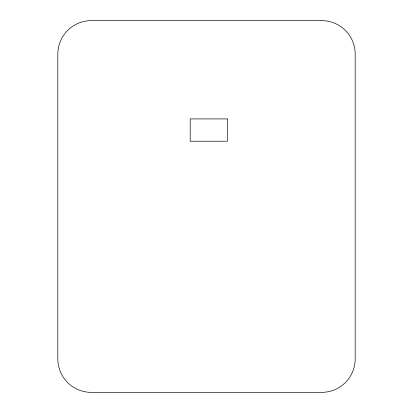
<?xml version="1.0" encoding="UTF-8"?>
<svg xmlns="http://www.w3.org/2000/svg" width="413" height="413" viewBox="0 0 413 413"><rect width="100%" height="100%" fill="white"/><g stroke="black" fill="none" stroke-linecap="round" stroke-linejoin="round"><path stroke-width="0.62" d="M321.727 20.65L91.273 20.65A33.453 33.453 0 0 0 57.82 54.103L57.82 358.897A33.453 33.453 0 0 0 91.273 392.35L321.727 392.35A33.453 33.453 0 0 0 355.18 358.897L355.18 54.103A33.453 33.453 0 0 0 321.727 20.65M227.367 118.918L190.197 118.918L190.197 141.22L227.367 141.22L227.367 118.918"/></g></svg>
